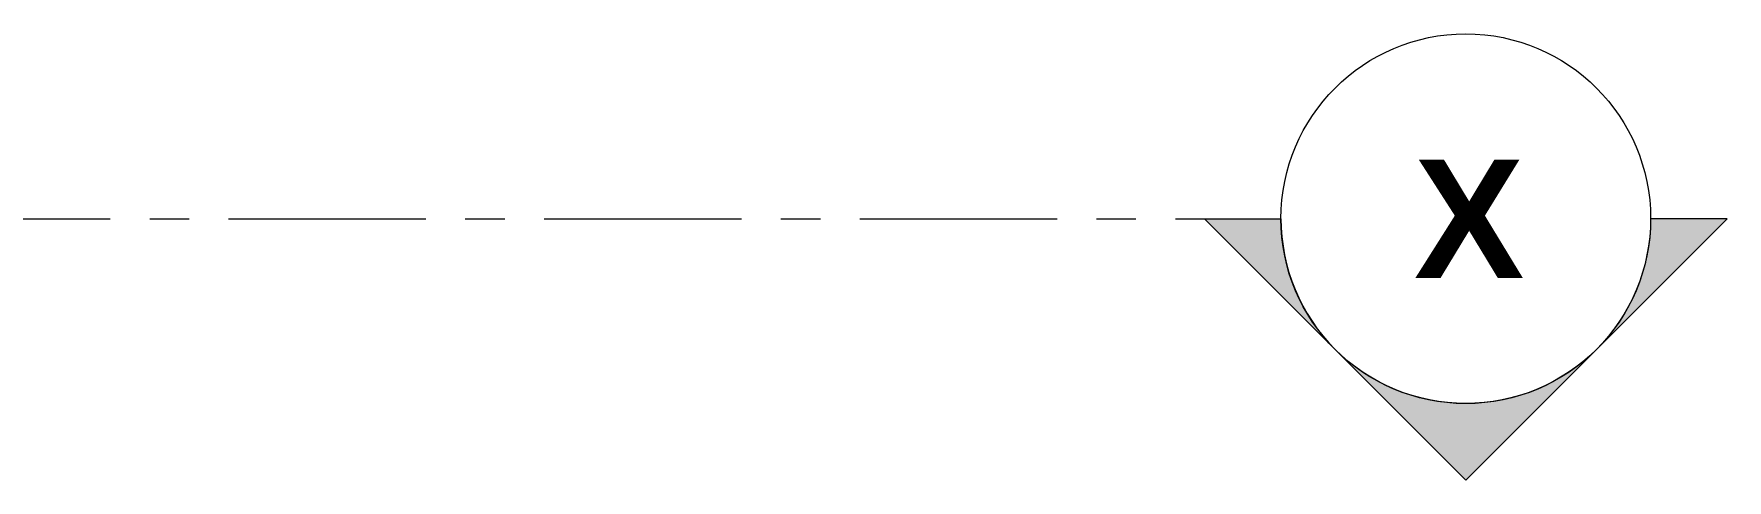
# Model space of a CAD drawing. Header units: inches. Extents: x -19 to 5698, y -728 to 92.
# Drawn here: x 145.473 to 149.765, y 33.744 to 34.875 of the extents above; entities that cross this region are included whole.
import ezdxf

# ---------------------------------------------------------------- set-up
doc = ezdxf.new("R2010")
doc.units = ezdxf.units.IN
doc.header["$MEASUREMENT"] = 0
doc.linetypes.add('Punto & Raya', pattern=[0.65, 0.5, -0.075, 0, -0.075])
doc.layers.add('Marcador - Secciones', color=7, linetype='Continuous')
doc.styles.add('Estilo_Generado_1', font='swisseb.ttf')

msp = doc.modelspace()

# ---------------------------------------------------------------- hatches: boundary and pattern name
at = {"layer": 'Marcador - Secciones', "linetype": 'Continuous', "lineweight": 13}
for points in [[(148.4403, 34.4067), (148.7715, 34.0755, -0.198912), (148.6343, 34.4067)], [(149.7653, 34.4067), (149.5712, 34.4067, -0.198912), (149.434, 34.0755)], [(149.434, 34.0755, -0.414214), (148.7715, 34.0755), (149.1028, 33.7442)]]:
    msp.add_hatch(color=7, dxfattribs=at).paths.add_polyline_path(points)

# ---------------------------------------------------------------- linework, layer by layer
at = {"layer": 'Marcador - Secciones', "color": 251, "linetype": 'Punto & Raya', "lineweight": 13, "true_color": 0x636466}
msp.add_line((97.1666, 34.4067), (148.4403, 34.4067), dxfattribs=at)
at = {"layer": 'Marcador - Secciones', "color": 7, "linetype": 'Continuous', "lineweight": 13, "flags": 128}
for points in [[(148.4403, 34.4067), (148.6343, 34.4067, 0.198912), (148.7715, 34.0755)], [(149.7653, 34.4067), (149.5712, 34.4067, -0.198912), (149.434, 34.0755)], [(149.434, 34.0755, -0.414214), (148.7715, 34.0755), (149.1028, 33.7442)]]:
    msp.add_lwpolyline(points, format="xyb", close=True, dxfattribs=at)
at = {"layer": 'Marcador - Secciones', "color": 7, "linetype": 'Continuous', "lineweight": 13}
msp.add_circle((149.1028, 34.4067), 0.4685, dxfattribs=at)

# ---------------------------------------------------------------- texts
at = {"layer": 'Marcador - Secciones', "color": 5, "lineweight": 25, "insert": (149.2509, 34.2567), "char_height": 0.3, "attachment_point": 9, "style": 'Estilo_Generado_1'}
msp.add_mtext('\\A1;{\\pqr;\\pt0;\\fSwis721 Ex BT|b1|i0|c0|p34;X}', dxfattribs=at)

doc.saveas('drawing.dxf')
